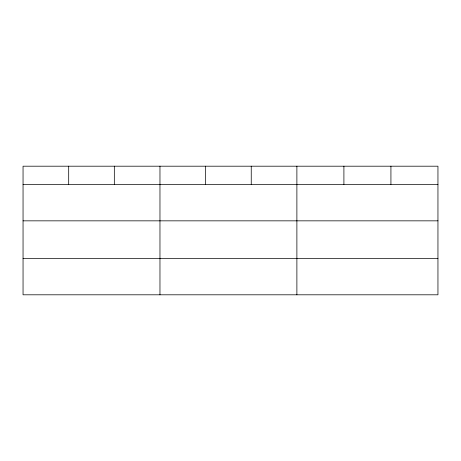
<?xml version="1.0" encoding="UTF-8"?>
<svg xmlns="http://www.w3.org/2000/svg" width="461" height="461" viewBox="0 0 461 461"><rect width="100%" height="100%" fill="white"/><g stroke="black" fill="none" stroke-linecap="round" stroke-linejoin="round"><path stroke-width="0.69" d="M437.95 220.842L437.95 166.196L23.05 166.196L23.05 294.804L437.95 294.804L437.95 220.842L23.05 220.842M23.05 184.412L437.95 184.412M23.05 258.373L437.95 258.373M390.928 166.196L390.928 184.412M343.906 166.196L343.906 184.412M296.884 166.196L296.884 294.804M251.245 166.196L251.245 184.412M205.606 166.196L205.606 184.412M159.967 166.196L159.967 294.804M114.328 166.196L114.328 184.412M68.689 166.196L68.689 184.412"/></g></svg>
